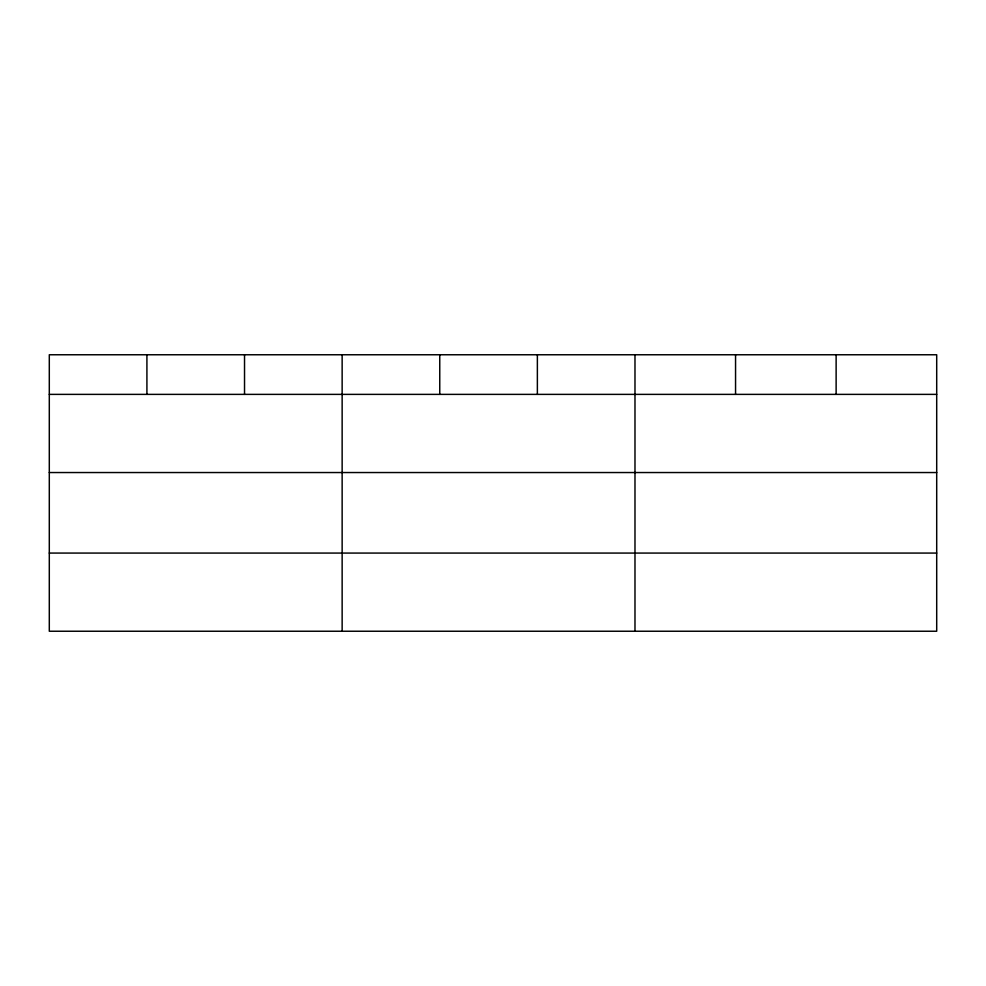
<?xml version="1.0" encoding="UTF-8"?>
<svg xmlns="http://www.w3.org/2000/svg" width="986" height="986" viewBox="0 0 986 986"><rect width="100%" height="100%" fill="white"/><g stroke="black" fill="none" stroke-linecap="round" stroke-linejoin="round"><path stroke-width="1.48" d="M936.7 472.54L936.7 354.763L49.3 354.763L49.3 631.237L936.7 631.237L936.7 472.54L49.3 472.54M49.3 394.375L936.7 394.375M49.3 553.072L936.7 553.072M836.128 354.763L836.128 394.375M735.556 354.763L735.556 394.375M634.984 354.763L634.984 631.237M537.37 354.763L537.37 394.375M439.756 354.763L439.756 394.375M342.142 354.763L342.142 631.237M244.528 354.763L244.528 394.375M146.914 354.763L146.914 394.375"/></g></svg>
